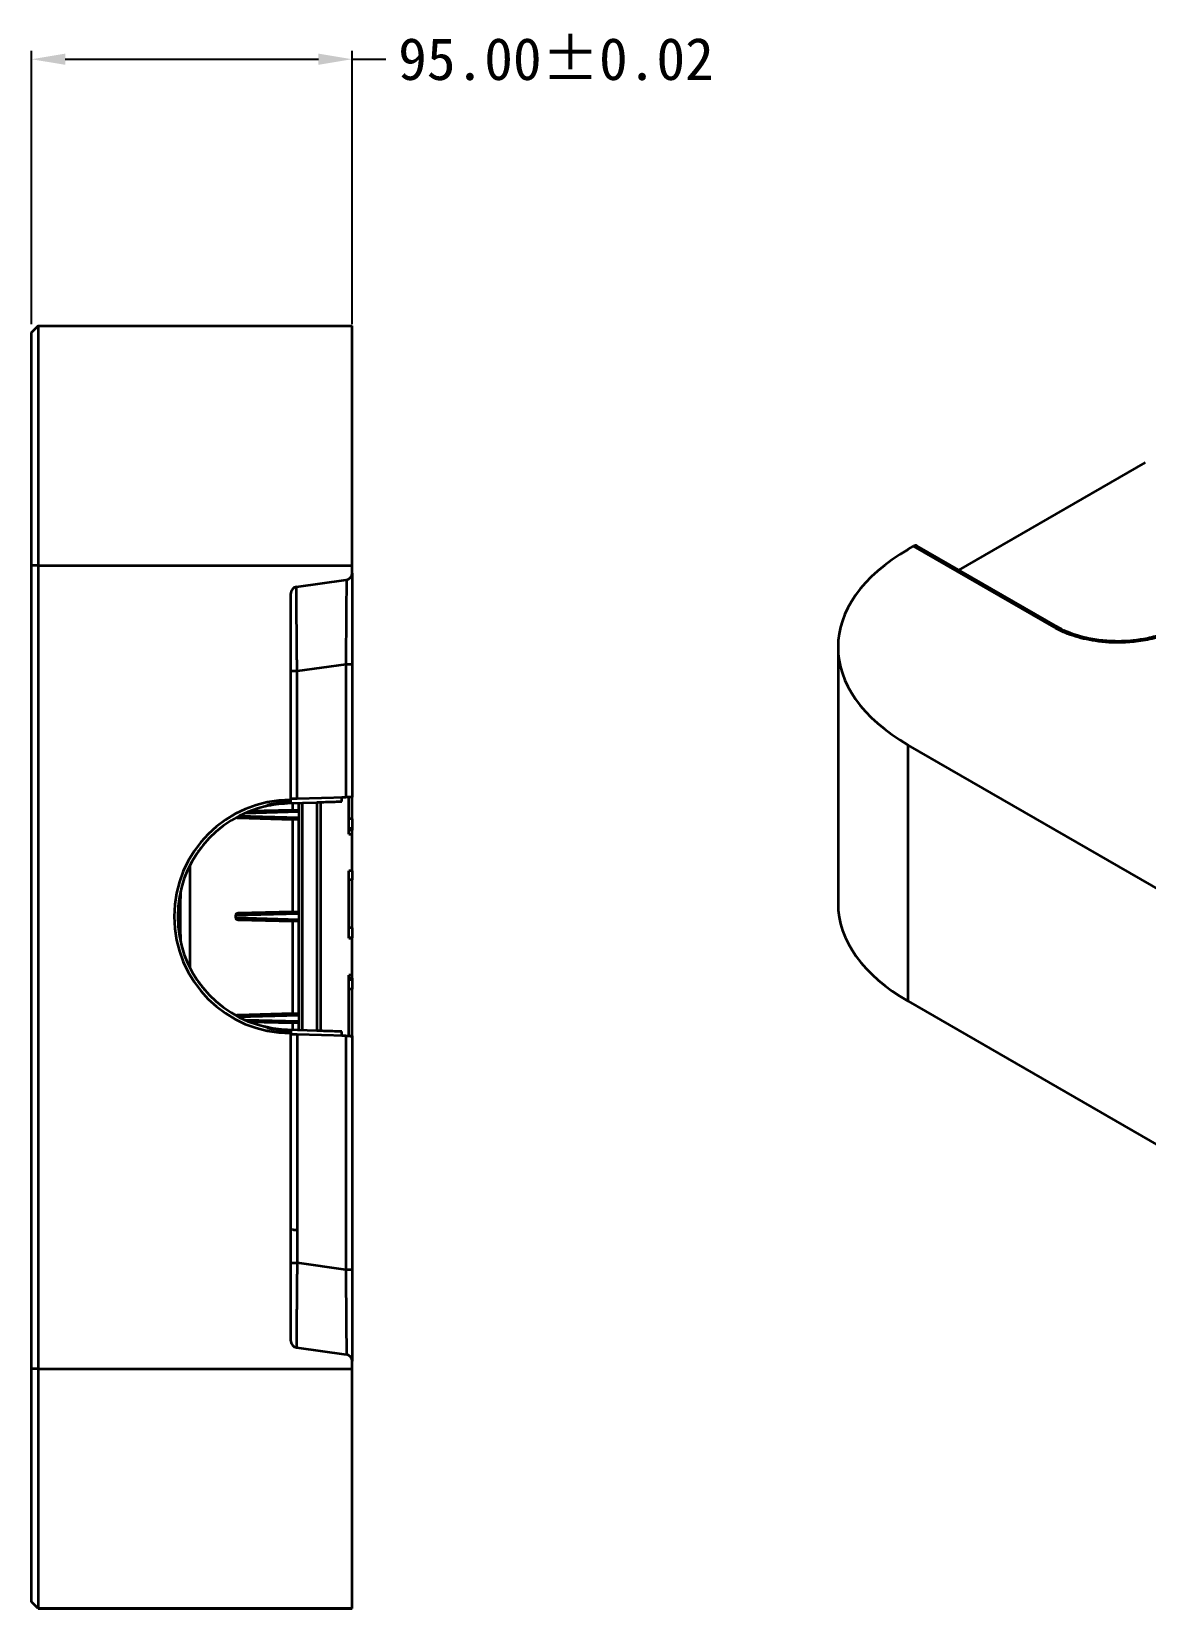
# Model space of a CAD drawing. Header units: millimetres. Extents: x 256 to 2096, y 1004 to 2403.
# Drawn here: x 1148.7 to 1478.8, y 1156.4 to 1623.6 of the extents above; entities that cross this region are included whole.
import ezdxf

# ---------------------------------------------------------------- set-up
doc = ezdxf.new("R2010")
doc.units = ezdxf.units.MM
doc.layers.add('1', color=7, linetype='Continuous', true_color=0xffffff)
doc.layers.add('dim', color=82, linetype='Continuous', lineweight=9)
doc.dimstyles.get("Standard").update_dxf_attribs({"dimscale": 5, "dimtxt": 0.18, "dimasz": 0.18, "dimexe": 0.18, "dimexo": 0.0625, "dimgap": 0.09, "dimtad": 0, "dimtoh": 1, "dimzin": 0, "dimdsep": 46, "dimtxsty": 'Standard', "dimcen": 0.09, "dimadec": 0, "dimazin": 0, "dimtfac": 1, "dimtofl": 0, "dimtmove": 0, "dimatfit": 3, "dimfxl": 0, "dimtolj": 1, "dimtzin": 0, "dimarcsym": 0})

# ---------------------------------------------------------------- blocks, each defined once
blk = doc.blocks.new('*D5')
at = {"layer": 'Defpoints', "color": 0, "lineweight": 18, "transparency": 16777216}
for p in [(1243.74, 1615.37), (1148.74, 1534.38), (1243.74, 1534.38)]:
    blk.add_point(p, dxfattribs=at)
at = {"layer": 'dim', "color": 0, "lineweight": -2, "transparency": 16777216}
for p, q in [((1148.74, 1536.88), (1148.74, 1617.87)), ((1243.74, 1536.88), (1243.74, 1617.87)), ((1158.74, 1615.37), (1233.74, 1615.37)), ((1243.74, 1615.37), (1253.74, 1615.37))]:
    blk.add_line(p, q, dxfattribs=at)
at = {"layer": 'dim', "color": 0, "lineweight": 18, "transparency": 16777216}
for points in [[(1158.74, 1617.04), (1158.74, 1613.71), (1148.74, 1615.37)], [(1233.74, 1617.04), (1233.74, 1613.71), (1243.74, 1615.37)]]:
    blk.add_solid(points, dxfattribs=at)
at = {"layer": 'dim', "color": 0, "lineweight": 18, "transparency": 16777216, "insert": (1304.16, 1615.37), "char_height": 12.5, "attachment_point": 5}
blk.add_mtext('\\A1;95.00\\M+5A1C00.02', dxfattribs=at)

msp = doc.modelspace()

# ---------------------------------------------------------------- linework, layer by layer
at = {"layer": '1', "color": 7, "linetype": 'Continuous', "lineweight": 35}
for p, q in [((1148.745, 1534.376), (1150.745, 1536.376)), ((1150.745, 1536.376), (1148.745, 1534.376)), ((1148.745, 1465.376), (1148.745, 1534.376)), ((1150.745, 1536.376), (1243.745, 1536.376)), ((1150.745, 1536.376), (1243.745, 1536.376)), ((1150.745, 1536.376), (1150.745, 1465.376)), ((1243.745, 1465.376), (1243.745, 1536.376)), ((1423.578, 1464.002), (1478.845, 1495.91)), ((1408.53, 1470.167), (1410.129, 1471.09)), ((1451.749, 1447.061), (1410.129, 1471.09)), ((1452.749, 1447.16), (1411.129, 1471.189)), ((1150.745, 1465.376), (1148.745, 1465.376)), ((1148.745, 1227.376), (1148.745, 1465.376)), ((1150.745, 1465.376), (1243.745, 1465.376)), ((1150.745, 1465.376), (1150.745, 1227.376)), ((1243.745, 1463.115), (1243.745, 1465.376)), ((1227.276, 1459.062), (1242.023, 1461.134)), ((1225.554, 1395.937), (1225.554, 1457.081)), ((1387.735, 1441.181), (1387.735, 1365.247)), ((1470.728, 1442.54), (1470.728, 1442.906)), ((1241.85, 1436.048), (1227.45, 1434.024)), ((1241.85, 1436.048), (1241.85, 1396.744)), ((1243.745, 1436.048), (1241.85, 1436.048)), ((1243.745, 1436.048), (1243.745, 1396.765)), ((1243.745, 1436.048), (1243.745, 1396.765)), ((1227.45, 1434.024), (1225.554, 1434.024)), ((1227.45, 1396.335), (1227.45, 1434.024)), ((1408.53, 1336.261), (1408.53, 1412.195)), ((1536.187, 1338.493), (1408.53, 1412.195)), ((1212.058, 1392.038), (1227.967, 1392.457)), ((1226.132, 1392.899), (1213.404, 1392.566)), ((1224.563, 1395.19), (1224.574, 1394.84)), ((1233.393, 1395.105), (1224.574, 1394.84)), ((1225.554, 1395.208), (1225.554, 1395.937)), ((1226.132, 1392.899), (1226.132, 1394.887)), ((1226.132, 1392.899), (1227.966, 1392.947)), ((1227.45, 1396.335), (1241.85, 1396.744)), ((1227.966, 1394.943), (1227.966, 1392.947)), ((1227.966, 1392.947), (1227.966, 1394.942)), ((1227.966, 1392.947), (1227.966, 1392.457)), ((1227.966, 1392.457), (1227.966, 1390.596)), ((1228.919, 1394.971), (1228.919, 1361.376)), ((1233.393, 1361.376), (1233.393, 1395.239)), ((1233.393, 1395.105), (1233.393, 1395.228)), ((1234.346, 1395.294), (1234.346, 1361.376)), ((1240.73, 1395.466), (1240.73, 1396.62)), ((1243.745, 1396.73), (1241.712, 1396.67)), ((1242.745, 1385.812), (1242.745, 1396.7)), ((1243.745, 1396.73), (1243.745, 1396.765)), ((1243.745, 1390.325), (1243.745, 1396.73)), ((1209.978, 1390.577), (1226.132, 1390.154)), ((1227.967, 1390.596), (1210.047, 1391.071)), ((1227.966, 1390.106), (1226.132, 1390.154)), ((1226.132, 1362.749), (1226.132, 1390.154)), ((1227.966, 1390.596), (1227.966, 1390.106)), ((1227.966, 1390.106), (1227.966, 1362.797)), ((1227.966, 1362.797), (1227.966, 1390.106)), ((1243.745, 1390.325), (1242.745, 1390.325)), ((1243.745, 1390.325), (1243.745, 1386.915)), ((1243.745, 1387.469), (1242.745, 1387.469)), ((1243.745, 1386.915), (1242.745, 1386.915)), ((1242.745, 1385.812), (1243.745, 1385.822)), ((1243.745, 1385.822), (1243.745, 1386.915)), ((1243.745, 1374.938), (1243.745, 1385.822)), ((1195.644, 1376.463), (1195.644, 1346.29)), ((1243.745, 1374.938), (1242.745, 1374.937)), ((1242.745, 1354.941), (1242.745, 1374.937)), ((1243.745, 1374.938), (1243.745, 1372.227)), ((1243.745, 1372.227), (1242.745, 1372.227)), ((1243.745, 1358), (1243.745, 1372.227)), ((1192.48, 1366.7), (1192.892, 1366.722)), ((1192.892, 1368.851), (1192.892, 1366.722)), ((1192.892, 1356.031), (1192.892, 1366.722)), ((1209.202, 1361.812), (1227.967, 1362.307)), ((1209.202, 1361.812), (1209.202, 1360.943)), ((1227.967, 1360.446), (1209.202, 1360.943)), ((1226.132, 1362.749), (1209.978, 1362.326)), ((1209.978, 1360.427), (1226.132, 1360.004)), ((1226.132, 1362.749), (1227.966, 1362.797)), ((1227.966, 1359.956), (1226.132, 1360.004)), ((1226.132, 1332.599), (1226.132, 1360.004)), ((1227.966, 1362.797), (1227.966, 1362.307)), ((1227.966, 1362.307), (1227.966, 1360.446)), ((1227.966, 1360.446), (1227.966, 1359.956)), ((1227.966, 1359.956), (1227.966, 1332.647)), ((1227.966, 1332.647), (1227.966, 1359.956)), ((1228.919, 1361.376), (1228.919, 1327.782)), ((1233.393, 1327.646), (1233.393, 1361.376)), ((1234.346, 1361.376), (1234.346, 1327.468)), ((1192.892, 1356.031), (1192.48, 1356.053)), ((1192.892, 1356.031), (1192.892, 1353.932)), ((1243.745, 1358), (1242.745, 1358)), ((1243.745, 1355.113), (1242.745, 1355.113)), ((1243.745, 1355.055), (1242.745, 1355.055)), ((1242.745, 1354.941), (1243.745, 1354.942)), ((1243.745, 1358), (1243.745, 1355.055)), ((1243.745, 1354.942), (1243.745, 1355.055)), ((1243.745, 1344.019), (1243.745, 1354.942)), ((1242.745, 1326.052), (1242.745, 1344.027)), ((1243.745, 1344.019), (1242.745, 1344.027)), ((1243.745, 1343.15), (1242.745, 1343.15)), ((1242.745, 1342.71), (1243.745, 1342.71)), ((1243.745, 1343.15), (1243.745, 1344.019)), ((1243.745, 1343.15), (1243.745, 1339.839)), ((1243.745, 1339.839), (1242.745, 1339.839)), ((1243.745, 1326.023), (1243.745, 1339.839)), ((1408.53, 1336.261), (1512.131, 1276.447)), ((1226.132, 1332.599), (1209.978, 1332.176)), ((1210.123, 1331.687), (1227.967, 1332.157)), ((1226.132, 1332.599), (1227.966, 1332.647)), ((1227.966, 1332.647), (1227.966, 1332.157)), ((1227.966, 1332.157), (1227.966, 1330.296)), ((1227.967, 1330.296), (1212.117, 1330.716)), ((1213.471, 1330.185), (1226.132, 1329.854)), ((1224.574, 1327.913), (1224.563, 1327.562)), ((1224.574, 1327.913), (1233.393, 1327.647)), ((1225.554, 1327.545), (1225.554, 1326.816)), ((1227.966, 1329.806), (1226.132, 1329.854)), ((1226.132, 1327.866), (1226.132, 1329.854)), ((1227.966, 1330.296), (1227.966, 1329.806)), ((1227.966, 1329.806), (1227.966, 1327.81)), ((1227.966, 1327.811), (1227.966, 1329.806)), ((1233.393, 1327.525), (1233.393, 1327.647)), ((1240.73, 1326.133), (1240.73, 1327.287)), ((1225.554, 1235.671), (1225.554, 1326.816)), ((1227.45, 1326.418), (1227.45, 1258.728)), ((1241.85, 1326.009), (1227.45, 1326.418)), ((1241.712, 1326.082), (1243.745, 1326.023)), ((1241.85, 1326.009), (1241.85, 1256.705)), ((1243.745, 1325.988), (1243.745, 1326.023)), ((1243.745, 1325.988), (1243.745, 1256.705)), ((1243.745, 1325.988), (1243.745, 1256.705)), ((1225.554, 1258.728), (1227.45, 1258.728)), ((1241.85, 1256.705), (1227.45, 1258.728)), ((1243.745, 1256.705), (1241.85, 1256.705)), ((1227.276, 1233.691), (1242.023, 1231.618)), ((1243.745, 1227.376), (1243.745, 1229.638)), ((1150.745, 1227.376), (1148.745, 1227.376)), ((1148.745, 1158.376), (1148.745, 1227.376)), ((1150.745, 1227.376), (1243.745, 1227.376)), ((1150.745, 1227.376), (1150.745, 1156.376)), ((1243.745, 1156.376), (1243.745, 1227.376)), ((1150.745, 1156.376), (1148.745, 1158.376)), ((1243.745, 1156.376), (1150.745, 1156.376)), ((1150.745, 1156.376), (1243.745, 1156.376))]:
    msp.add_line(p, q, dxfattribs=at)
for centre, radius, start, end in [((1241.745, 1463.115), 2, 278, 0), ((1227.554, 1457.081), 2, 98, 180), ((1225.554, 1361.376), 34.56, 90, 270), ((1225.554, 1361.376), 33.5, 102.06113, 257.93887), ((1227.554, 1235.671), 2, 180, 262), ((1241.745, 1229.638), 2, 0, 82)]:
    msp.add_arc(centre, radius, start, end, dxfattribs=at)
for centre, major_axis, ratio, start_param, end_param in [((1458.735, 1441.181), (71, 0), 0.5773503, 2.3561945, 3.9269908), ((1410.129, 1469.457), (-1, -1.732), 0.5773503, 3.141614, 3.9269908), ((1451.749, 1445.428), (-1, -1.732), 0.5773503, 3.1372977, 3.9269908), ((1225.658, 1361.376), (33.832, 0), 0.9999953, 1.5738741, 1.7079329), ((1227.554, 1396.373), (2, 0.059), 0.0174476, 3.141122, 4.6595176), ((1241.73, 1396.649), (1, 0.029), 0.021822, 1.5876183, 3.1409613), ((1241.745, 1396.706), (2, 0.059), 0.0174476, 6.2826738, 7.8011102), ((1209.993, 1391.079), (0.791, -0.019), 0.6353437, 3.9981575, 4.7096388), ((1458.735, 1365.247), (-71, 0), 0.5773503, 0, 0.7853982), ((1209.993, 1360.929), (0.791, -0.019), 0.6353437, 3.1515613, 4.7096388), ((1209.993, 1361.824), (0.791, 0.019), 0.6353437, 1.5735465, 3.1260677), ((1209.993, 1331.674), (0.791, 0.019), 0.6353437, 1.5735465, 2.3254032), ((1225.658, 1361.376), (33.832, 0), 0.9999953, 4.5752524, 4.7093112), ((1227.554, 1326.38), (2, -0.059), 0.0174476, 1.6236677, 3.1420633), ((1241.73, 1326.104), (1, -0.029), 0.021822, 3.142224, 4.695567), ((1241.745, 1326.047), (2, -0.059), 0.0174476, 4.7652604, 6.2836968)]:
    msp.add_ellipse(centre, major_axis=major_axis, ratio=ratio, start_param=start_param, end_param=end_param, dxfattribs=at)
for points in [[(1243.745, 1463.115), (1243.745, 1463.115), (1243.745, 1462.676), (1243.745, 1460.644), (1243.745, 1457.658), (1243.745, 1454.31), (1243.745, 1450.89), (1243.745, 1447.503), (1243.745, 1444.146), (1243.745, 1440.436), (1243.745, 1437.568), (1243.745, 1436.048)], [(1489.867, 1447.153), (1488.325, 1446.263), (1485.045, 1444.772), (1479.377, 1443.243), (1473.987, 1442.564), (1469.135, 1442.491), (1464.924, 1442.839), (1461.278, 1443.469), (1458.079, 1444.302), (1454.936, 1445.421), (1452.792, 1446.458), (1451.749, 1447.061)], [(1224.574, 1394.84), (1222.331, 1394.772), (1220.133, 1394.486), (1217.975, 1393.983)], [(1218.554, 1394.409), (1218.554, 1394.364), (1218.554, 1394.273), (1218.554, 1394.182), (1218.554, 1394.137)], [(1234.346, 1395.273), (1235.055, 1395.295), (1236.474, 1395.337), (1238.602, 1395.402), (1240.021, 1395.444), (1240.73, 1395.466)], [(1198.975, 1381.768), (1198.662, 1381.362), (1198.359, 1380.949), (1198.065, 1380.529)], [(1198.065, 1342.224), (1198.678, 1341.348), (1199.326, 1340.507), (1200.011, 1339.702)], [(1217.682, 1328.846), (1219.937, 1328.3), (1222.25, 1327.983), (1224.574, 1327.913)], [(1218.554, 1328.616), (1218.554, 1328.571), (1218.554, 1328.48), (1218.554, 1328.389), (1218.554, 1328.344)], [(1240.73, 1327.287), (1240.021, 1327.308), (1238.602, 1327.351), (1236.474, 1327.415), (1235.055, 1327.458), (1234.346, 1327.479)], [(1243.745, 1256.705), (1243.745, 1254.525), (1243.745, 1250.379), (1243.745, 1244.499), (1243.745, 1239.855), (1243.745, 1236.335), (1243.745, 1233.783), (1243.745, 1231.978), (1243.745, 1230.736), (1243.745, 1229.883), (1243.745, 1229.638), (1243.745, 1229.638)]]:
    msp.add_open_spline(points, degree=3, dxfattribs=at)
for points, knots in [([(1227.45, 1434.024), (1227.444, 1434.565), (1227.432, 1435.639), (1227.415, 1437.222), (1227.405, 1438.253), (1227.395, 1439.271), (1227.39, 1439.772), (1227.375, 1441.254), (1227.366, 1442.211), (1227.353, 1443.592), (1227.349, 1444.043), (1227.341, 1444.927), (1227.337, 1445.359), (1227.326, 1446.627), (1227.319, 1447.432), (1227.309, 1448.577), (1227.306, 1448.948), (1227.3, 1449.668), (1227.298, 1450.018), (1227.29, 1451.035), (1227.285, 1451.669), (1227.279, 1452.555), (1227.277, 1452.84), (1227.275, 1453.251), (1227.273, 1453.452), (1227.272, 1453.68), (1227.271, 1453.792), (1227.271, 1453.848), (1227.271, 1453.876), (1227.271, 1453.89), (1227.271, 1453.896), (1227.271, 1453.9), (1227.271, 1453.902), (1227.271, 1453.903), (1227.271, 1453.903), (1227.271, 1453.903), (1227.271, 1453.903), (1227.268, 1454.317), (1227.266, 1454.708), (1227.263, 1455.445), (1227.262, 1455.79), (1227.259, 1456.431), (1227.259, 1456.727), (1227.258, 1457.268), (1227.258, 1457.514), (1227.258, 1458.171), (1227.26, 1458.503), (1227.266, 1458.949), (1227.27, 1459.061), (1227.276, 1459.062)], [0, 0, 0, 0, 0.03125, 0.0625, 0.09375, 0.09375, 0.125, 0.125, 0.1875, 0.1875, 0.21875, 0.21875, 0.25, 0.25, 0.3125, 0.3125, 0.34375, 0.34375, 0.375, 0.375, 0.4375, 0.4375, 0.46875, 0.46875, 0.484375, 0.4921875, 0.4960938, 0.4980469, 0.4990234, 0.4995117, 0.4997559, 0.4998779, 0.499939, 0.4999695, 0.4999847, 0.4999847, 0.5, 0.5, 0.5625, 0.5625, 0.625, 0.625, 0.6875, 0.6875, 0.75, 0.75, 0.875, 0.875, 1, 1, 1, 1]), ([(1242.023, 1461.134), (1242.031, 1461.135), (1242.041, 1460.723), (1242.043, 1458.933), (1242.031, 1456.272), (1242.011, 1453.181), (1241.986, 1449.976), (1241.958, 1446.766), (1241.927, 1443.471), (1241.891, 1439.902), (1241.864, 1437.379), (1241.85, 1436.048)], [0, 0, 0, 0, 0.1414061, 0.2822024, 0.4126051, 0.5276562, 0.6291195, 0.7206045, 0.8072096, 0.8982339, 1, 1, 1, 1]), ([(1488.866, 1447.252), (1488.127, 1446.826), (1486.621, 1446.057), (1483.534, 1444.821), (1479.763, 1443.773), (1475.545, 1443.117), (1471.671, 1442.867), (1467.623, 1442.939), (1463.885, 1443.375), (1460.585, 1444.065), (1457.909, 1444.831), (1455.224, 1445.855), (1453.562, 1446.69), (1452.751, 1447.159)], [0, 0, 0, 0, 0.0787691, 0.152173, 0.2822549, 0.3901942, 0.4765431, 0.5714187, 0.6903633, 0.758887, 0.8333535, 0.9137412, 1, 1, 1, 1]), ([(1218.554, 1394.409), (1218.554, 1394.412), (1218.57, 1394.419), (1218.616, 1394.433), (1218.635, 1394.438), (1218.669, 1394.448), (1218.681, 1394.451), (1218.708, 1394.458), (1218.722, 1394.462), (1218.798, 1394.481), (1218.872, 1394.499), (1219.003, 1394.529), (1219.05, 1394.54), (1219.125, 1394.556), (1219.151, 1394.562), (1219.191, 1394.57), (1219.205, 1394.573), (1219.233, 1394.579), (1219.247, 1394.582), (1219.373, 1394.609), (1219.496, 1394.634), (1219.696, 1394.672), (1219.764, 1394.685), (1219.854, 1394.702), (1219.872, 1394.705), (1219.908, 1394.712), (1219.927, 1394.715), (1219.982, 1394.725), (1220.019, 1394.731), (1220.208, 1394.764), (1220.365, 1394.791), (1220.609, 1394.829), (1220.692, 1394.841), (1220.819, 1394.86), (1220.861, 1394.866), (1220.947, 1394.879), (1220.99, 1394.885), (1221.033, 1394.891)], [0, 0, 0, 0, 0.125, 0.125, 0.1875, 0.1875, 0.21875, 0.21875, 0.25, 0.25, 0.375, 0.375, 0.4375, 0.4375, 0.46875, 0.46875, 0.484375, 0.484375, 0.5, 0.5, 0.625, 0.625, 0.6875, 0.6875, 0.703125, 0.703125, 0.71875, 0.71875, 0.75, 0.75, 0.875, 0.875, 0.9375, 0.9375, 0.96875, 0.96875, 1, 1, 1, 1]), ([(1233.393, 1395.228), (1233.393, 1395.229), (1233.399, 1395.23), (1233.417, 1395.232), (1233.424, 1395.233), (1233.437, 1395.234), (1233.442, 1395.235), (1233.452, 1395.235), (1233.458, 1395.236), (1233.487, 1395.238), (1233.515, 1395.24), (1233.566, 1395.243), (1233.584, 1395.244), (1233.614, 1395.245), (1233.624, 1395.246), (1233.644, 1395.247), (1233.655, 1395.247), (1233.709, 1395.25), (1233.757, 1395.252), (1233.822, 1395.255), (1233.835, 1395.255), (1233.862, 1395.256), (1233.875, 1395.257), (1233.917, 1395.259), (1233.945, 1395.26), (1234.032, 1395.263), (1234.092, 1395.265), (1234.17, 1395.268), (1234.186, 1395.268), (1234.218, 1395.269), (1234.265, 1395.271), (1234.313, 1395.272), (1234.346, 1395.273)], [0, 0, 0, 0, 0.125, 0.125, 0.1875, 0.1875, 0.21875, 0.21875, 0.25, 0.25, 0.375, 0.375, 0.4375, 0.4375, 0.46875, 0.46875, 0.5, 0.5, 0.625, 0.625, 0.65625, 0.65625, 0.6875, 0.6875, 0.75, 0.75, 0.875, 0.875, 0.90625, 0.90625, 0.9375, 1, 1, 1, 1]), ([(1221.033, 1327.862), (1220.86, 1327.886), (1220.692, 1327.911), (1220.448, 1327.949), (1220.368, 1327.962), (1220.25, 1327.982), (1220.191, 1327.992), (1220.133, 1328.002), (1220.095, 1328.008), (1220.076, 1328.011), (1219.905, 1328.041), (1219.762, 1328.068), (1219.563, 1328.106), (1219.499, 1328.119), (1219.406, 1328.137), (1219.361, 1328.147), (1219.317, 1328.156), (1219.288, 1328.162), (1219.274, 1328.165), (1219.146, 1328.192), (1219.046, 1328.214), (1218.916, 1328.244), (1218.875, 1328.253), (1218.819, 1328.267), (1218.802, 1328.271), (1218.768, 1328.279), (1218.752, 1328.283), (1218.676, 1328.303), (1218.631, 1328.315), (1218.57, 1328.334), (1218.554, 1328.341), (1218.554, 1328.344)], [0, 0, 0, 0, 0.125, 0.125, 0.1875, 0.1875, 0.21875, 0.234375, 0.234375, 0.25, 0.25, 0.375, 0.375, 0.4375, 0.4375, 0.46875, 0.484375, 0.484375, 0.5, 0.5, 0.625, 0.625, 0.6875, 0.6875, 0.71875, 0.71875, 0.75, 0.75, 0.875, 0.875, 1, 1, 1, 1]), ([(1234.346, 1327.479), (1234.281, 1327.481), (1234.218, 1327.483), (1234.125, 1327.486), (1234.094, 1327.488), (1234.034, 1327.49), (1234.004, 1327.491), (1233.917, 1327.494), (1233.862, 1327.496), (1233.784, 1327.499), (1233.759, 1327.501), (1233.711, 1327.503), (1233.688, 1327.504), (1233.623, 1327.507), (1233.584, 1327.509), (1233.533, 1327.512), (1233.517, 1327.513), (1233.488, 1327.515), (1233.475, 1327.516), (1233.441, 1327.518), (1233.423, 1327.52), (1233.399, 1327.523), (1233.393, 1327.524), (1233.393, 1327.525)], [0, 0, 0, 0, 0.125, 0.125, 0.1875, 0.1875, 0.25, 0.25, 0.375, 0.375, 0.4375, 0.4375, 0.5, 0.5, 0.625, 0.625, 0.6875, 0.6875, 0.75, 0.75, 0.875, 0.875, 1, 1, 1, 1]), ([(1227.068, 1268.413), (1227.061, 1268.413), (1227.046, 1268.414), (1227.024, 1268.415), (1227.001, 1268.417), (1226.979, 1268.418), (1226.958, 1268.42), (1226.936, 1268.422), (1226.914, 1268.424), (1226.893, 1268.426), (1226.871, 1268.428), (1226.85, 1268.43), (1226.829, 1268.433), (1226.808, 1268.435), (1226.787, 1268.438), (1226.766, 1268.44), (1226.745, 1268.443), (1226.725, 1268.446), (1226.704, 1268.449), (1226.684, 1268.453), (1226.664, 1268.456), (1226.644, 1268.459), (1226.624, 1268.463), (1226.604, 1268.467), (1226.584, 1268.471), (1226.565, 1268.475), (1226.545, 1268.479), (1226.521, 1268.484), (1226.492, 1268.491), (1226.458, 1268.499), (1226.424, 1268.508), (1226.392, 1268.517), (1226.36, 1268.527), (1226.328, 1268.537), (1226.297, 1268.547), (1226.267, 1268.558), (1226.237, 1268.569), (1226.208, 1268.581), (1226.179, 1268.593), (1226.151, 1268.605), (1226.124, 1268.618), (1226.106, 1268.627), (1226.097, 1268.632)], [0, 0, 0, 0, 0.0214417, 0.0427685, 0.0639832, 0.0850886, 0.1060876, 0.1269832, 0.1477783, 0.1684759, 0.1890792, 0.2095911, 0.2300149, 0.2503538, 0.270611, 0.2907896, 0.3108932, 0.3309249, 0.3508882, 0.3707865, 0.3906232, 0.4104018, 0.4301259, 0.4497989, 0.4694244, 0.4890061, 0.5085474, 0.5280522, 0.5630637, 0.5977871, 0.6322432, 0.6664532, 0.700439, 0.7342228, 0.7678271, 0.8012751, 0.8345899, 0.8677952, 0.9009148, 0.9339727, 0.966993, 1, 1, 1, 1]), ([(1227.45, 1258.728), (1227.443, 1258.126), (1227.436, 1257.531), (1227.424, 1256.362), (1227.417, 1255.787), (1227.405, 1254.66), (1227.399, 1254.106), (1227.388, 1253.024), (1227.383, 1252.495), (1227.372, 1251.461), (1227.368, 1250.956), (1227.359, 1249.974), (1227.354, 1249.496), (1227.346, 1248.566), (1227.342, 1248.115), (1227.336, 1247.458), (1227.334, 1247.135), (1227.33, 1246.767), (1227.329, 1246.585), (1227.328, 1246.495), (1227.328, 1246.45), (1227.327, 1246.428), (1227.327, 1246.416), (1227.327, 1246.411), (1227.327, 1246.408), (1227.327, 1246.407), (1227.327, 1246.406), (1227.32, 1245.631), (1227.314, 1244.888), (1227.302, 1243.467), (1227.297, 1242.79), (1227.288, 1241.505), (1227.283, 1240.898), (1227.278, 1240.042), (1227.276, 1239.766), (1227.274, 1239.365), (1227.273, 1239.169), (1227.271, 1238.945), (1227.271, 1238.835), (1227.27, 1238.78), (1227.27, 1238.753), (1227.27, 1238.74), (1227.27, 1238.733), (1227.27, 1238.729), (1227.27, 1238.728), (1227.27, 1238.727), (1227.27, 1238.726), (1227.27, 1238.726), (1227.27, 1238.726), (1227.268, 1238.323), (1227.264, 1237.559), (1227.259, 1236.549), (1227.256, 1235.683), (1227.256, 1235.204), (1227.257, 1234.776), (1227.257, 1234.588), (1227.259, 1234.264), (1227.261, 1234.128), (1227.264, 1233.911), (1227.266, 1233.829), (1227.271, 1233.719), (1227.273, 1233.691), (1227.276, 1233.691)], [0, 0, 0, 0, 0.03125, 0.03125, 0.0625, 0.0625, 0.09375, 0.09375, 0.125, 0.125, 0.15625, 0.15625, 0.1875, 0.1875, 0.21875, 0.21875, 0.234375, 0.2421875, 0.2460937, 0.2480469, 0.2490234, 0.2495117, 0.2497559, 0.2498779, 0.249939, 0.249939, 0.25, 0.25, 0.3125, 0.3125, 0.375, 0.375, 0.4375, 0.4375, 0.46875, 0.46875, 0.484375, 0.4921875, 0.4960937, 0.4980469, 0.4990234, 0.4995117, 0.4997559, 0.4998779, 0.499939, 0.4999695, 0.4999847, 0.4999847, 0.5, 0.5, 0.5625, 0.625, 0.6875, 0.75, 0.75, 0.8125, 0.8125, 0.875, 0.875, 0.9375, 0.9375, 1, 1, 1, 1]), ([(1241.85, 1256.705), (1241.871, 1254.753), (1241.911, 1250.908), (1241.961, 1245.659), (1241.998, 1241.322), (1242.022, 1238), (1242.036, 1235.565), (1242.042, 1233.828), (1242.042, 1232.604), (1242.036, 1231.808), (1242.028, 1231.618), (1242.023, 1231.618)], [0, 0, 0, 0, 0.149269, 0.2931458, 0.4229664, 0.5373601, 0.6381109, 0.7283741, 0.812977, 0.9012415, 1, 1, 1, 1])]:
    msp.add_open_spline(points, degree=3, knots=knots, dxfattribs=at)

# ---------------------------------------------------------------- dimensions: what is measured, and where the dimension line sits
at = {"layer": 'dim', "lineweight": 18}
dim = msp.add_linear_dim(base=(1243.745, 1615.373), p1=(1148.745, 1534.376), p2=(1243.745, 1534.376), dimstyle='Standard', override={"dimtxt": 2.5, "dimasz": 2, "dimexe": 0.49975, "dimexo": 0.49975, "dimgap": 0.49975, "dimtol": 1, "dimlim": 0, "dimtp": 0.02, "dimtm": 0.02, "dimtfac": 1, "dimtdec": 2, "dimtolj": 1}, dxfattribs=at)
dim.commit()
dim.dimension.update_dxf_attribs({"geometry": '*D5', "text_midpoint": (1304.16, 1615.373)})

doc.saveas('drawing.dxf')
